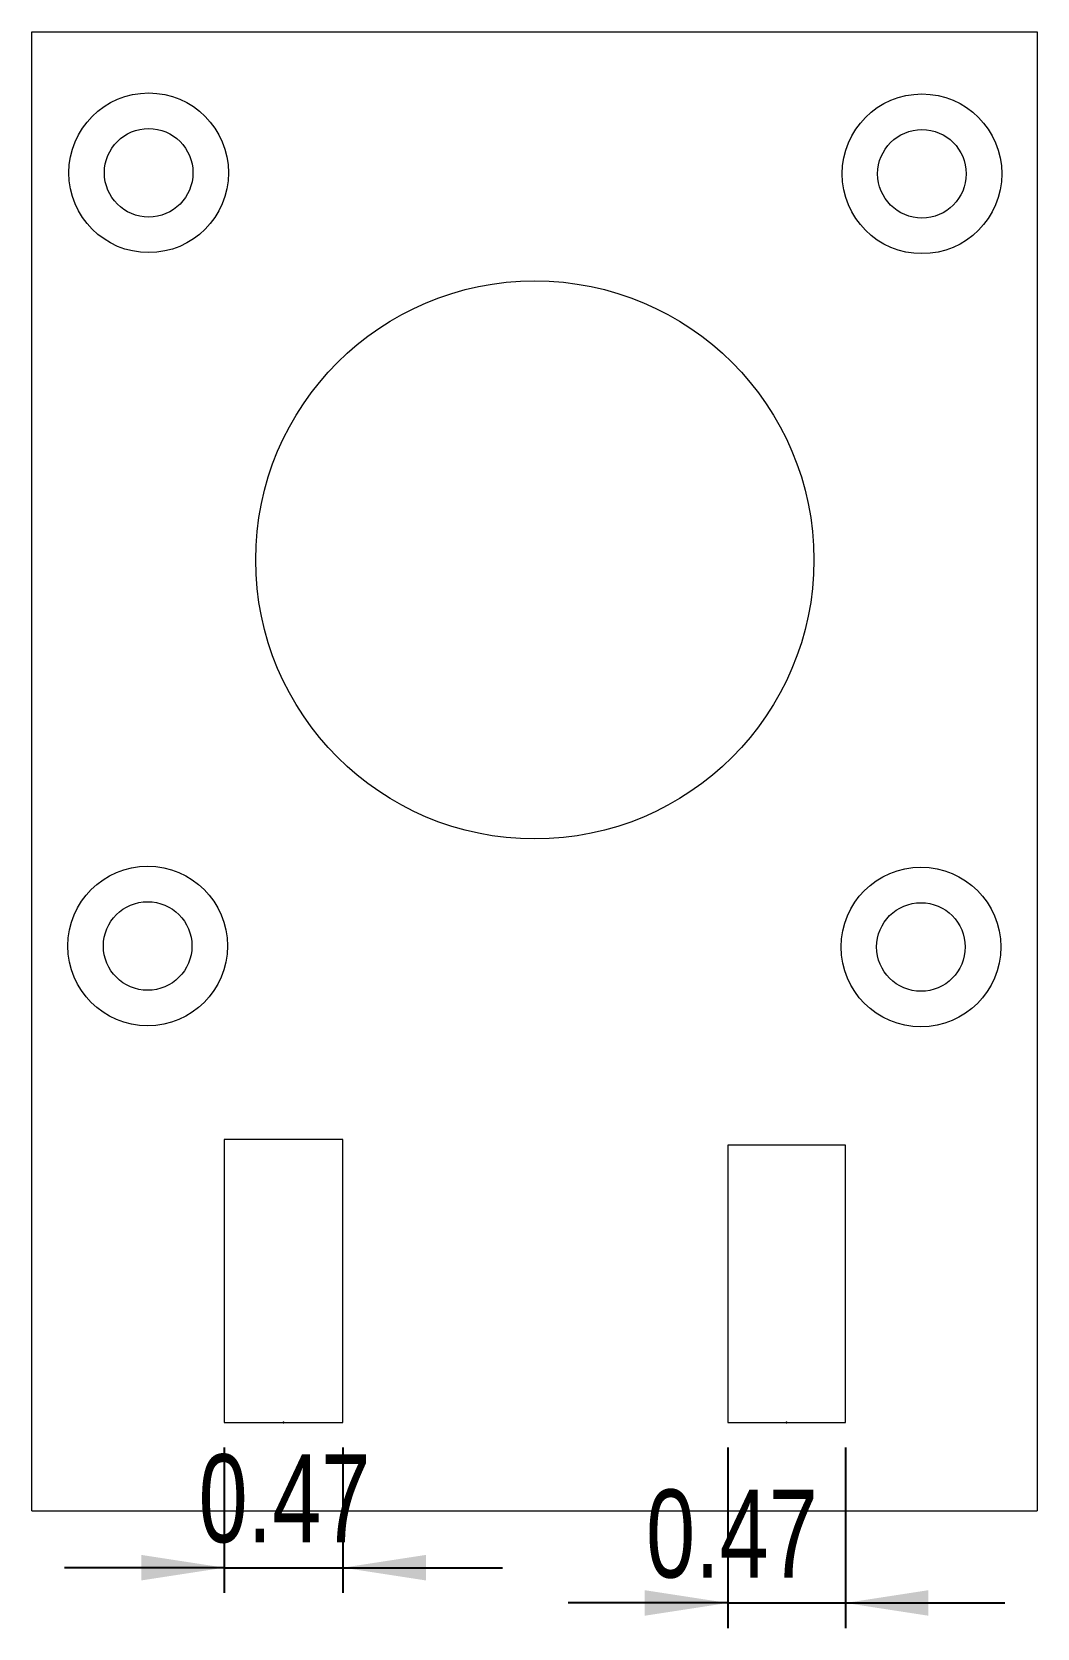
# Model space of a CAD drawing. Header units: millimetres. Extents: x -39.9 to 16, y -20.2 to 13.9.
# Drawn here: x 11.98 to 15.98, y 7.55 to 13.9 of the extents above.
import ezdxf

# ---------------------------------------------------------------- set-up
doc = ezdxf.new("R2010")
doc.units = ezdxf.units.MM
doc.header["$PDSIZE"] = -1
doc.layers.add('SLD-0', color=18, linetype='Continuous')
doc.styles.add('SLDTEXTSTYLE0', font='TXT', dxfattribs={"width": 0.75})
doc.dimstyles.new('SLDDIMSTYLE0', dxfattribs={"dimtxt": 0.35, "dimasz": 0.3302, "dimexe": 0, "dimexo": 0.0625, "dimgap": 0.0875, "dimtad": 1, "dimrnd": 1e-09, "dimdsep": 46, "dimtxsty": 'SLDTEXTSTYLE0', "dimsah": 1, "dimcen": 0.09, "dimadec": 0, "dimazin": 2, "dimtfac": 1, "dimtdec": 3, "dimtmove": 0, "dimatfit": 0, "dimfxl": 1, "dimfrac": 2, "dimtolj": 1, "dimtzin": 12, "dimarcsym": 0})

# ---------------------------------------------------------------- blocks, each defined once
blk = doc.blocks.new('_D')
at = {"layer": 'SLD-0'}
for p, q in [((12.7426, 8.2683), (12.7426, 7.6904)), ((13.2149, 8.2683), (13.2149, 7.6904)), ((12.7426, 7.7904), (12.1076, 7.7904)), ((12.7426, 7.7904), (13.2149, 7.7904)), ((13.2149, 7.7904), (13.8499, 7.7904))]:
    blk.add_line(p, q, dxfattribs=at)
for points in [[(12.7426, 7.7904), (12.4124, 7.8412), (12.4124, 7.7396)], [(13.2149, 7.7904), (13.5451, 7.7396), (13.5451, 7.8412)]]:
    blk.add_solid(points, dxfattribs=at)
at = {"layer": 'SLD-0', "insert": (12.6406, 8.2415), "char_height": 0.35, "attachment_point": 1, "style": 'SLDTEXTSTYLE0'}
blk.add_mtext('0.47', dxfattribs=at)
blk = doc.blocks.new('_D_1')
at = {"layer": 'SLD-0'}
for p, q in [((14.7459, 8.2683), (14.7459, 7.55)), ((15.2142, 8.2683), (15.2142, 7.55)), ((14.7459, 7.65), (14.1109, 7.65)), ((14.7459, 7.65), (15.2142, 7.65)), ((15.2142, 7.65), (15.8492, 7.65))]:
    blk.add_line(p, q, dxfattribs=at)
for points in [[(14.7459, 7.65), (14.4157, 7.7008), (14.4157, 7.5992)], [(15.2142, 7.65), (15.5444, 7.5992), (15.5444, 7.7008)]]:
    blk.add_solid(points, dxfattribs=at)
at = {"layer": 'SLD-0', "insert": (14.421, 8.1012), "char_height": 0.35, "attachment_point": 1, "style": 'SLDTEXTSTYLE0'}
blk.add_mtext('0.47', dxfattribs=at)

msp = doc.modelspace()

# ---------------------------------------------------------------- linework, layer by layer
at = {"color": 5, "linetype": 'Continuous', "lineweight": 0}
for p, q in [((11.9774, 13.9021), (15.9769, 13.9021)), ((11.9774, 8.0166), (11.9774, 13.9021)), ((15.9769, 13.9021), (15.9769, 8.0166)), ((11.9774, 8.0166), (15.9769, 8.0166))]:
    msp.add_line(p, q, dxfattribs=at)
at = {"color": 179, "linetype": 'Continuous', "lineweight": 0}
for p, q in [((12.7426, 9.4941), (12.7426, 8.3683)), ((13.2149, 9.4941), (12.7426, 9.4941)), ((13.2149, 8.3683), (13.2149, 9.4941)), ((15.2142, 9.4724), (14.7459, 9.4724)), ((14.7459, 9.4724), (14.7459, 8.3683)), ((15.2142, 8.3683), (15.2142, 9.4724)), ((12.7426, 8.3683), (13.2149, 8.3683)), ((14.7459, 8.3683), (15.2142, 8.3683))]:
    msp.add_line(p, q, dxfattribs=at)
at = {"color": 230, "linetype": 'Continuous', "lineweight": 0}
for centre in [(12.442, 13.3415), (15.5188, 13.3374), (12.4379, 10.2646), (15.5148, 10.2606)]:
    msp.add_circle(centre, 0.3177, dxfattribs=at)
at = {"color": 179, "linetype": 'Continuous', "lineweight": 0}
for centre, radius in [((12.442, 13.3415), 0.1762), ((15.5188, 13.3374), 0.1762), ((13.9784, 11.801), 1.1106), ((12.4379, 10.2646), 0.1762), ((15.5148, 10.2606), 0.1762)]:
    msp.add_circle(centre, radius, dxfattribs=at)
at = {"layer": 'SLD-0'}
for p in [(12.9787, 8.3683), (14.98, 8.3683)]:
    msp.add_point(p, dxfattribs=at)

# ---------------------------------------------------------------- dimensions: what is measured, and where the dimension line sits
for base, p1, p2, picture, middle in [((13.2149, 7.7904), (12.7426, 8.3683), (13.2149, 8.3683), '_D', (13.0932, 7.7904)), ((15.2142, 7.65), (14.7459, 8.3683), (15.2142, 8.3683), '_D_1', (14.8736, 7.65))]:
    dim = msp.add_linear_dim(base=base, p1=p1, p2=p2, dimstyle='SLDDIMSTYLE0', dxfattribs=at)
    dim.commit()
    dim.dimension.update_dxf_attribs({"geometry": picture, "text_midpoint": middle, "dimtype": 160})

doc.saveas('drawing.dxf')
